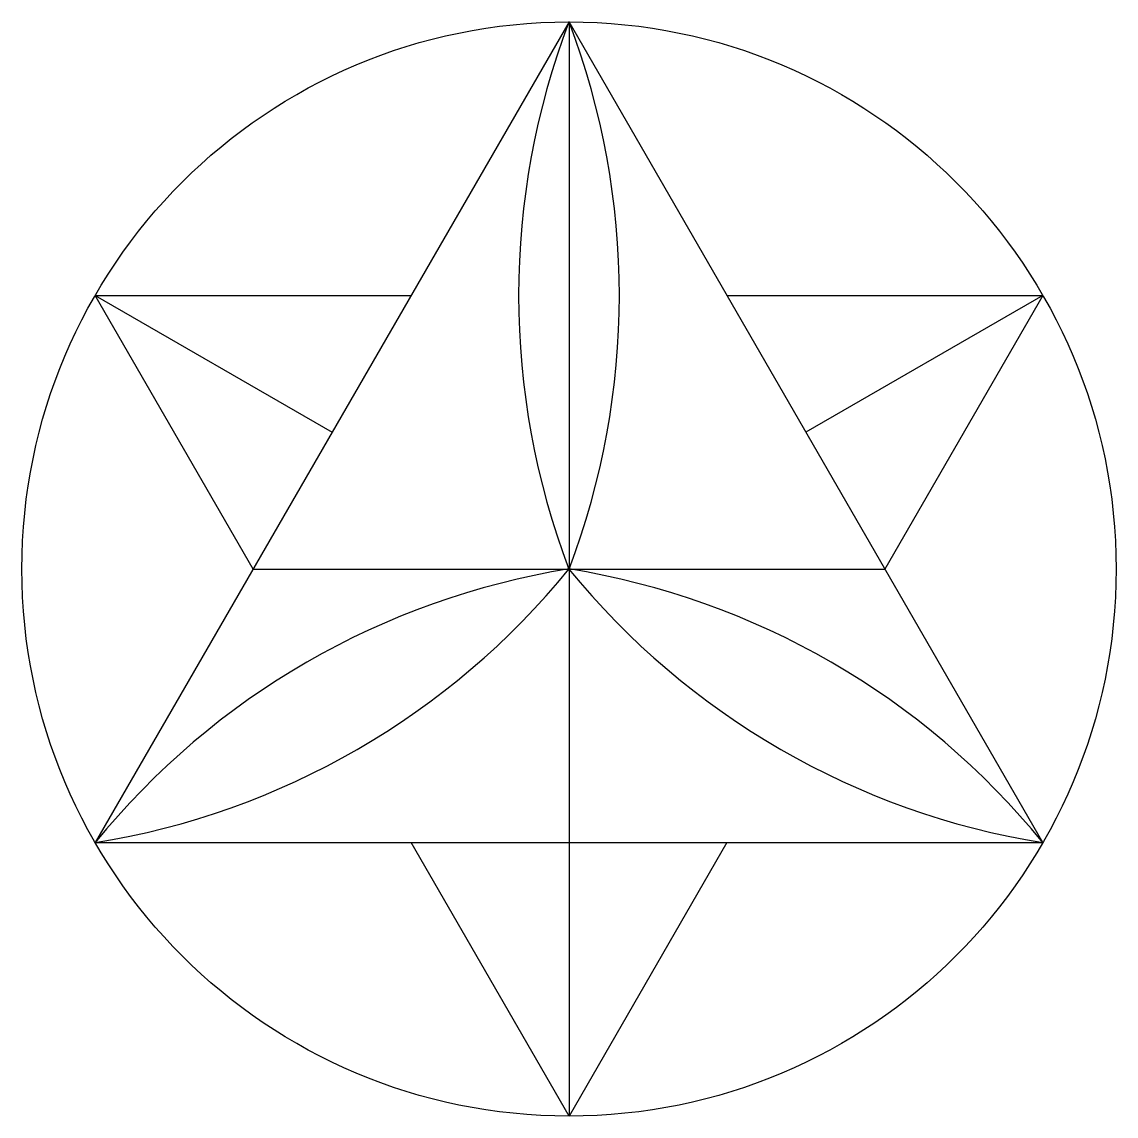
# Model space of a CAD drawing. Header units: millimetres. Extents: x 2361 to 4361, y 12 to 2012.
import ezdxf

# ---------------------------------------------------------------- set-up
doc = ezdxf.new("R2010")
doc.units = ezdxf.units.MM

msp = doc.modelspace()

# ---------------------------------------------------------------- linework, layer by layer
at = {"color": 3}
for p, q in [((3360.7, 2012), (2494.6, 512)), ((4226.7, 512), (3360.7, 2012)), ((2494.6, 512), (4226.7, 512))]:
    msp.add_line(p, q, dxfattribs=at)
at = {"color": 2}
for p, q in [((3360.7, 2012), (3360.7, 1512)), ((2494.6, 1512), (2927.7, 1262)), ((4226.7, 1512), (3793.7, 1262)), ((3360.7, 512), (3360.7, 12))]:
    msp.add_line(p, q, dxfattribs=at)
for p, q in [((3360.7, 2012), (3360.7, 12)), ((2494.6, 1512), (3072, 1512)), ((2783.3, 1012), (2494.6, 1512)), ((3649.3, 1512), (4226.7, 1512)), ((4226.7, 1512), (3938, 1012)), ((2783.3, 1012), (3938, 1012)), ((3360.7, 12), (3072, 512)), ((3649.3, 512), (3360.7, 12))]:
    msp.add_line(p, q)
at = {"color": 1}
msp.add_circle((3360.7, 1012), 1000, dxfattribs=at)
at = {"color": 6}
for centre, start, end in [((4672.9, 1512), 159.1415, 200.8585), ((2048.4, 1512), 339.1415, 20.8585), ((3583.8, -374.4), 99.1415, 140.8585), ((2271.5, 1898.4), 279.1415, 320.8585), ((3137.6, -374.4), 39.1415, 80.8585), ((4449.8, 1898.4), 219.1415, 260.8585)]:
    msp.add_arc(centre, 1404.3, start, end, dxfattribs=at)

doc.saveas('drawing.dxf')
